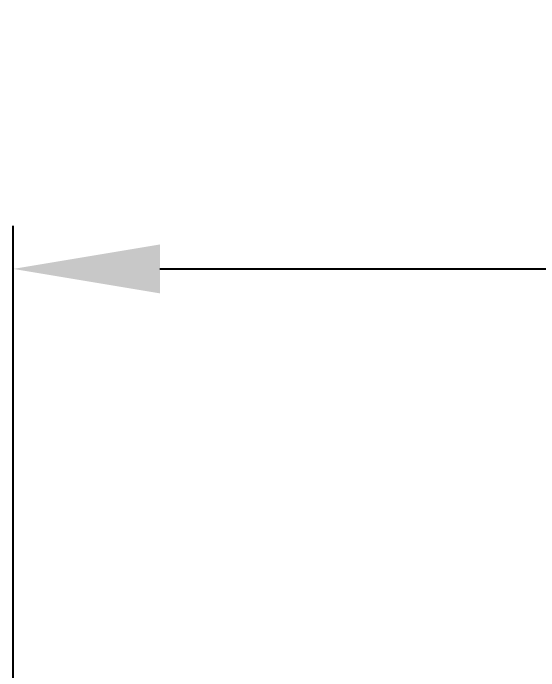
# Model space of a CAD drawing. Header units: millimetres. Extents: x 5828 to 6704, y 123 to 421.
# Drawn here: x 6414.49 to 6420.58, y 186.95 to 194.57 of the extents above; entities that cross this region are included whole.
import ezdxf

# ---------------------------------------------------------------- set-up
doc = ezdxf.new("R2010")
doc.units = ezdxf.units.MM
doc.layers.add('DIM', color=7, linetype='Continuous')
doc.styles.add('微软雅黑', font='msyh.ttc', dxfattribs={"height": 2.1})
doc.dimstyles.new('尺寸标注_1_20比例', dxfattribs={"dimtxt": 2.1, "dimasz": 1.7, "dimexe": 0.5, "dimexo": 0.4, "dimgap": 0.5, "dimtad": 1, "dimdec": 1, "dimlfac": 20, "dimdsep": 46, "dimtxsty": '微软雅黑', "dimcen": 0.09, "dimadec": 0, "dimazin": 0, "dimtp": 0.01, "dimtm": 0.01, "dimtfac": 1, "dimtdec": 1, "dimtofl": 0, "dimtmove": 0, "dimatfit": 3, "dimfxl": 1, "dimtolj": 1, "dimarcsym": 0})

# ---------------------------------------------------------------- blocks, each defined once
blk = doc.blocks.new('*D1354')
at = {"layer": 'Defpoints', "color": 0}
for p in [(6432.9409, 191.6032), (6432.9409, 179.5421), (6414.4907, 179.0421)]:
    blk.add_point(p, dxfattribs=at)
at = {"layer": 'DIM', "color": 0, "linetype": 'ByBlock', "lineweight": -2, "ltscale": 20}
for p, q in [((6414.4907, 179.4421), (6414.4907, 192.1032)), ((6432.9409, 179.9421), (6432.9409, 192.1032)), ((6416.1907, 191.6032), (6431.2409, 191.6032))]:
    blk.add_line(p, q, dxfattribs=at)
at = {"layer": 'DIM', "color": 0}
for points in [[(6416.1907, 191.8865), (6416.1907, 191.3198), (6414.4907, 191.6032)], [(6431.2409, 191.3198), (6431.2409, 191.8865), (6432.9409, 191.6032)]]:
    blk.add_solid(points, dxfattribs=at)
at = {"layer": 'DIM', "color": 0, "insert": (6423.7158, 193.1884), "char_height": 2.1, "attachment_point": 5, "style": '微软雅黑'}
blk.add_mtext('\\A1;\\A1;369', dxfattribs=at)

msp = doc.modelspace()

# ---------------------------------------------------------------- dimensions: what is measured, and where the dimension line sits
at = {"layer": 'DIM', "linetype": 'ByBlock', "ltscale": 20}
dim = msp.add_linear_dim(base=(6432.9409, 191.6032), p1=(6414.4907, 179.0421), p2=(6432.9409, 179.5421), text='\\A1;369', dimstyle='尺寸标注_1_20比例', dxfattribs=at)
dim.commit()
dim.dimension.update_dxf_attribs({"geometry": '*D1354', "text_midpoint": (6423.7158, 193.1884)})

doc.saveas('drawing.dxf')
